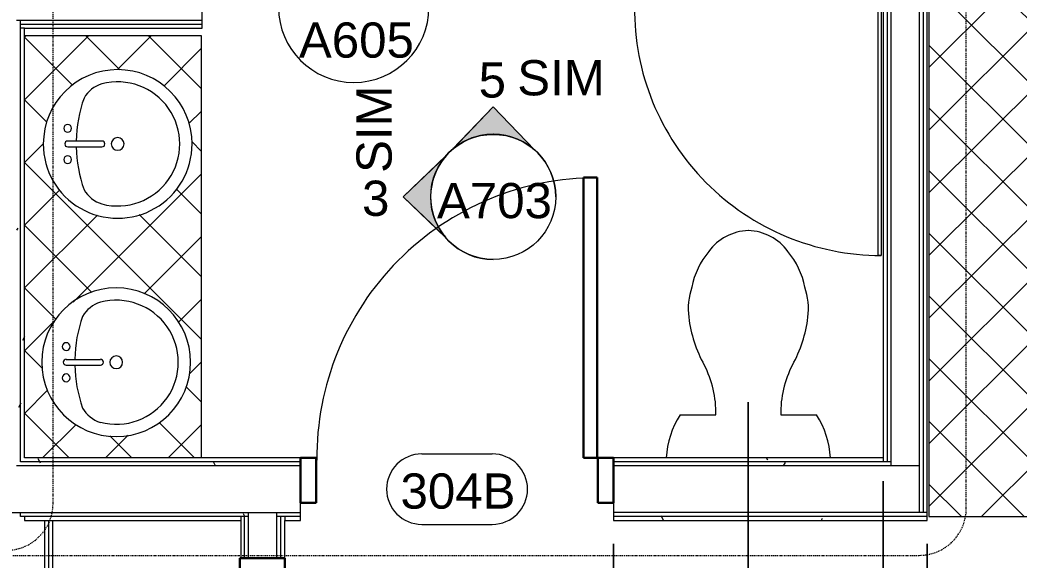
# Model space of a CAD drawing. Header units: inches. Extents: x -1176 to 1474, y -2632 to 978.
# Drawn here: x 807.9 to 935.5, y 454.2 to 523.2 of the extents above; entities that cross this region are included whole.
import ezdxf

# ---------------------------------------------------------------- set-up
doc = ezdxf.new("R2010")
doc.units = ezdxf.units.IN
doc.header["$MEASUREMENT"] = 0
doc.linetypes.add('Dash Dot 3_16_', pattern=[0.3125, 0.1875, -0.0625, 0, -0.0625])
for name, color, linetype, lineweight in [('A-ANNO-DIMS', 211, 'Continuous', 9), ('A-ANNO-DIMS-48', 211, 'Continuous', 9), ('A-ANNO-SYMB', 150, 'Continuous', 9), ('A-DOOR', 31, 'Continuous', 18), ('A-DOOR-FRAM', 31, 'Continuous', 30), ('A-DOOR-IDEN', 31, 'Continuous', 9), ('A-WALL', 113, 'Continuous', 18), ('A-WALL-PATT', 111, 'Continuous', 18), ('G-ANNO-SYMB', 111, 'Continuous', 9), ('I-WALL', 2, 'Continuous', 18), ('P-SANR-FIXT', 6, 'Continuous', 9), ('Q-CASE', 31, 'Continuous', 9)]:
    doc.layers.add(name, color=color, linetype=linetype, lineweight=lineweight)
doc.styles.add('Arial', font='arial.ttf', dxfattribs={"height": 4.5})
doc.styles.add('Swis721 Lt BT', font='swissl.ttf', dxfattribs={"height": 4.5})
doc.dimstyles.new('OTJ_-_3_32__Linear__1_2__Tolerance', dxfattribs={"dimscale": 12, "dimtxt": 4.748918, "dimasz": 0.1875, "dimexe": 0.375, "dimexo": 0.25, "dimgap": 0.25, "dimtad": 1, "dimdec": 1, "dimrnd": 0.5, "dimzin": 3, "dimdsep": 46, "dimlunit": 4, "dimtxsty": 'Swis721 Lt BT', "dimblk1": 'OBLIQUE', "dimblk2": 'OBLIQUE', "dimsah": 1, "dimcen": 0.09, "dimdle": 0.375, "dimazin": 0, "dimtfac": 1, "dimtdec": 4, "dimtix": 1, "dimtmove": 0, "dimatfit": 3, "dimfxl": 1, "dimtvp": 1, "dimfrac": 2, "dimtolj": 1, "dimtzin": 0, "dimarcsym": 2})
pattern_1 = [(0, (0, 0), (15.36, 3.84), [0.634, -10.886, 0.634, -10.886, -61.44]), (0, (0, 0), (15.36, 3.84), [-23.04, 0.634, -22.406, 0.634, -10.886, -26.88]), (0, (0, 0), (15.36, 3.84), [-57.6, 0.634, -7.046, 0.634, -18.566]), (120, (5.76, 1.92), (-11.005538, 11.38215), [0.634, -10.886, 0.634, -10.886, -61.44]), (120, (5.76, 1.92), (-11.005538, 11.38215), [-23.04, 0.634, -22.406, 0.634, -10.886, -26.88]), (120, (5.76, 1.92), (-11.005538, 11.38215), [-57.6, 0.634, -7.046, 0.634, -18.566]), (240, (7.68, 9.6), (-4.354462, -15.22215), [0.634, -10.886, 0.634, -10.886, -61.44]), (240, (7.68, 9.6), (-4.354462, -15.22215), [-23.04, 0.634, -22.406, 0.634, -10.886, -26.88]), (240, (7.68, 9.6), (-4.354462, -15.22215), [-57.6, 0.634, -7.046, 0.634, -18.566])]

# ---------------------------------------------------------------- blocks, each defined once
blk = doc.blocks.new('Single Flush - D2 3_ X 8_-8439575-3rd Floor Construction')
at = {"layer": 'A-DOOR', "lineweight": 30}
for p, q in [((16.15625, 39.8125), (16.15625, 4)), ((17.90625, 39.8125), (16.15625, 39.8125)), ((17.90625, 4), (17.90625, 39.8125)), ((16.15625, 4), (17.90625, 4))]:
    blk.add_line(p, q, dxfattribs=at)
at = {"layer": 'A-DOOR', "lineweight": 9}
blk.add_arc((17.90625, 4), 35.8125, 90, 180.5, dxfattribs=at)
at = {"layer": 'A-DOOR-FRAM'}
for p, q in [((-20, -1.75), (-20, 4)), ((-20, 4), (-18, 4)), ((-18, -1.75), (-18, 4)), ((18.000004, -1.75), (18.000004, 4)), ((18.000004, 4), (20.000004, 4)), ((20.000004, -1.75), (20.000004, 4)), ((-20, -1.75), (-18, -1.75)), ((18.000004, -1.75), (20.000004, -1.75))]:
    blk.add_line(p, q, dxfattribs=at)
blk = doc.blocks.new('Single Flush - D2 3_ X 8_-8252907-3rd Floor Construction')
at = {"layer": 'A-DOOR', "lineweight": 30}
for p, q in [((-8.65, -26.9), (16.67, -1.58)), ((16.67, -1.58), (17.91, -2.81)), ((17.91, -2.81), (-7.42, -28.14)), ((-7.42, -28.14), (-8.65, -26.9))]:
    blk.add_line(p, q, dxfattribs=at)
at = {"layer": 'A-DOOR', "lineweight": 9}
blk.add_arc((17.91, -2.81), 35.81, 179.5, 225, dxfattribs=at)
at = {"layer": 'A-DOOR-FRAM'}
for p, q in [((-20, 2.94), (-20, -2.81)), ((-20, 2.94), (-18, 2.94)), ((-18, 2.94), (-18, -2.81)), ((18, 2.94), (18, -2.81)), ((18, 2.94), (20, 2.94)), ((20, 2.94), (20, -2.81)), ((-20, -2.81), (-18, -2.81)), ((18, -2.81), (20, -2.81))]:
    blk.add_line(p, q, dxfattribs=at)
blk = doc.blocks.new('P-Toilet-Floor-3D - Floor Mount-7330915-3rd Floor Construction')
at = {"layer": 'P-SANR-FIXT'}
for p, q in [((-8.7, 8.31), (-4.13, 8.31)), ((4.13, 8.31), (8.7, 8.31))]:
    blk.add_line(p, q, dxfattribs=at)
for centre, radius, start, end in [((0.18, 25.42), 6.45, 91.5969, 144.1622), ((-0.18, 25.42), 6.45, 35.8378, 88.4031), ((2.68, 22.72), 10.08, 140.0681, 169.0843), ((-2.68, 22.72), 10.08, 10.9157, 39.9319), ((0.88, 21.86), 8.56, 161.1064, 187.2133), ((-0.88, 21.86), 8.56, 352.7867, 18.8936), ((9.41, 22.94), 17.16, 187.2133, 208.7603), ((-9.41, 22.94), 17.16, 331.2397, 352.7867), ((-17.85, 8.46), 13.72, 359.3911, 27.0003), ((17.85, 8.46), 13.72, 152.9997, 180.6089), ((0.69, 2.25), 11.19, 147.1473, 177.0796), ((-0.69, 2.25), 11.19, 2.9204, 32.8527)]:
    blk.add_arc(centre, radius, start, end, dxfattribs=at)
blk = doc.blocks.new('Desk59 - Desk-7130532-3rd Floor Construction')
at = {"layer": 'Q-CASE'}
h = blk.add_hatch(dxfattribs=at)
h.set_pattern_fill('FP_12', color=256, style=0, pattern_type=2)
h.set_pattern_definition([(315, (1804.648, 1402.32), (4.006467, 4.006467), []), (45, (1804.648, 1402.32), (-4.006467, 4.006467), [])])
h.paths.add_polyline_path([(2264.41, 448.5), (2370.76, 448.5), (2370.76, 478.31), (2264.41, 478.31)], flags=0)
for p, q in [((2370.76, 478.31), (2264.41, 478.31)), ((2264.41, 478.31), (2264.41, 448.5)), ((2370.76, 448.5), (2370.76, 478.31)), ((2264.41, 448.5), (2370.76, 448.5))]:
    blk.add_line(p, q, dxfattribs=at)
blk = doc.blocks.new('Vanity Counter Top w Round Sink Hole - 24_ Depth-7683069-3rd Floor Construction')
at = {"layer": 'Q-CASE'}
h = blk.add_hatch(dxfattribs=at)
h.set_pattern_fill('FP_23', color=256, style=0, pattern_type=2)
h.set_pattern_definition([(315, (-516.647, 806.111), (4.006467, 4.006467), []), (45, (-516.647, 806.111), (-4.006467, 4.006467), [])])
h.paths.add_polyline_path([(-49.39, -2.38), (-49.39, -25), (4.55, -25), (4.55, -2.38), (-29.38, -2.38)], flags=0)
h.paths.add_polyline_path([(-46.67, -14.1), (-46.43, -11.98), (-45.73, -9.98), (-44.6, -8.18), (-43.09, -6.67), (-41.29, -5.54), (-39.28, -4.84), (-37.17, -4.6), (-35.05, -4.84), (-33.05, -5.54), (-31.25, -6.67), (-29.74, -8.18), (-28.61, -9.98), (-27.91, -11.98), (-27.67, -14.1), (-27.91, -16.21), (-28.61, -18.22), (-29.74, -20.02), (-31.25, -21.53), (-33.05, -22.66), (-35.05, -23.36), (-37.17, -23.6), (-39.28, -23.36), (-41.29, -22.66), (-43.09, -21.53), (-44.6, -20.02), (-45.73, -18.22), (-46.43, -16.21)], flags=0)
h.paths.add_polyline_path([(-18.76, -14.29), (-18.52, -12.18), (-17.82, -10.17), (-16.69, -8.37), (-15.19, -6.86), (-13.38, -5.73), (-11.38, -5.03), (-9.26, -4.79), (-7.15, -5.03), (-5.14, -5.73), (-3.34, -6.86), (-1.83, -8.37), (-0.7, -10.17), (0, -12.18), (0.24, -14.29), (0, -16.4), (-0.7, -18.41), (-1.83, -20.21), (-3.34, -21.72), (-5.14, -22.85), (-7.15, -23.55), (-9.26, -23.79), (-11.38, -23.55), (-13.38, -22.85), (-15.19, -21.72), (-16.69, -20.21), (-17.82, -18.41), (-18.52, -16.4)], flags=0)
for p, q in [((4.55, -25), (4.55, -2.38)), ((-49.39, -25), (4.55, -25))]:
    blk.add_line(p, q, dxfattribs=at)
blk = doc.blocks.new('Sink Vanity-Round - 19_ x 19_-4918671-3rd Floor Construction')
at = {"layer": 'P-SANR-FIXT'}
for p, q in [((3.43, 9.73), (3.43, 5.36)), ((4.18, 9.73), (4.18, 5.36))]:
    blk.add_line(p, q, dxfattribs=at)
for centre, radius, start, end in [((3.81, 3.35), 9.5, 90, 270), ((3.81, 3.35), 9.5, 270, 90), ((1.81, 9.73), 0.5, 360, 180), ((5.81, 9.73), 0.5, 0, 180), ((1.81, 9.73), 0.5, 180, 360), ((3.81, 9.73), 0.375, 360, 180), ((5.81, 9.73), 0.5, 180, 360), ((3.81, -9.17), 17.81, 91.2067, 109.2086), ((3.81, -9.17), 17.81, 70.7914, 88.7933), ((0.05, 4.11), 4.12, 120.7927, 162.1904), ((7.56, 4.11), 4.12, 17.8096, 59.2073), ((3.81, 3.35), 7.93, 165.3071, 14.6929), ((3.81, 5.36), 0.375, 180, 360), ((3.81, 3.35), 0.812, 360, 180), ((3.81, 3.35), 0.813, 180, 360)]:
    blk.add_arc(centre, radius, start, end, dxfattribs=at)
blk = doc.blocks.new('Sink Vanity-Round - 19_ x 19_-V8-3rd Floor Construction')
at = {"layer": 'P-SANR-FIXT'}
for p, q in [((3.43, -9.73), (3.43, -5.36)), ((4.18, -9.73), (4.18, -5.36))]:
    blk.add_line(p, q, dxfattribs=at)
for centre, radius, start, end in [((3.81, -3.35), 9.5, 90, 270), ((3.81, -3.35), 9.5, 270, 90), ((3.81, -3.35), 7.93, 345.3071, 194.6929), ((3.81, -3.35), 0.812, 0, 180), ((3.81, -3.35), 0.812, 180, 0), ((3.81, -5.36), 0.375, 0, 180), ((0.05, -4.11), 4.12, 197.8096, 239.2073), ((7.56, -4.11), 4.12, 300.7927, 342.1904), ((3.81, 9.17), 17.81, 250.7914, 268.7933), ((3.81, 9.17), 17.81, 271.2067, 289.2086), ((1.81, -9.73), 0.5, 0, 180), ((1.81, -9.73), 0.5, 180, 0), ((3.81, -9.73), 0.375, 180, 0), ((5.81, -9.73), 0.5, 0, 180), ((5.81, -9.73), 0.5, 180, 0)]:
    blk.add_arc(centre, radius, start, end, dxfattribs=at)
blk = doc.blocks.new('CW-Single Glass Door - Type 1-7840970-3rd Floor Construction')
at = {"layer": 'A-DOOR'}
for p, q in [((-15.75, 31.875), (-15.375, 31.875)), ((-15.75, 0.375), (-15.75, 31.875)), ((-15.375, 31.875), (-15.375, 0.375)), ((-15.375, 0.375), (-15.75, 0.375))]:
    blk.add_line(p, q, dxfattribs=at)
at = {"layer": 'A-DOOR', "lineweight": 9}
blk.add_arc((-15.75, 0.375), 31.5, 359.5, 90, dxfattribs=at)
blk = doc.blocks.new('Door Tag - Door Tag-41184-3rd Floor Construction')
at = {"layer": 'A-DOOR-IDEN'}
for p, q in [((-0.09375, 0.09375), (0.09375, 0.09375)), ((-0.09375, -0.09375), (0.09375, -0.09375))]:
    blk.add_line(p, q, dxfattribs=at)
for centre, start, end in [((-0.09375, 0), 90, 270), ((0.09375, 0), 270, 90)]:
    blk.add_arc(centre, 0.09375, start, end, dxfattribs=at)
blk = doc.blocks.new('Elevation - Filled Arrow 2-347888-3rd Floor Construction')
at = {"layer": 'G-ANNO-SYMB'}
blk.add_circle((0, 0), 0.1664, dxfattribs=at)
blk = doc.blocks.new('Elevation - Filled Arrow-151867-3rd Floor Construction')
at = {"layer": 'G-ANNO-SYMB'}
h = blk.add_hatch(color=256, dxfattribs=at)
edge = h.paths.add_edge_path(flags=0)
edge.add_line((0, 0.2393), (0.1103, 0.1247))
edge.add_arc((-0.0002, -0.0002), 0.1667, 48.498, 130.5571)
edge.add_line((-0.1085, 0.1265), (0, 0.2393))
for p, q in [((0, 0.2393), (-0.1085, 0.1265)), ((-0.1084, 0.1266), (0, 0.2393)), ((0, 0.2393), (-0.1084, 0.1266)), ((0, 0.2393), (0.11, 0.1249)), ((0.1103, 0.1247), (0, 0.2393))]:
    blk.add_line(p, q, dxfattribs=at)
blk.add_arc((-0.0002, -0.0002), 0.1667, 48.498, 130.5571, dxfattribs=at)
blk.add_ellipse((-0.0002, -0.0001), major_axis=(-0.1667, 0), ratio=0.999376, start_param=3.141593, end_param=6.283185, dxfattribs=at)
blk = doc.blocks.new('DIMBLOCK54-3rd Floor Construction')
at = {"layer": 'A-ANNO-DIMS-48'}
for p, q in [((923.77, 456.26), (923.77, 385.62)), ((923.77, 390.12), (923.77, 456.26)), ((841.74, 407.67), (841.74, 385.62)), ((841.74, 390.12), (841.74, 407.67)), ((837.24, 390.12), (928.27, 390.12))]:
    blk.add_line(p, q, dxfattribs=at)
at = {"layer": 'A-ANNO-DIMS-48', "lineweight": 50}
for p, q in [((841.74, 390.12), (842.86, 391.24)), ((923.77, 390.12), (924.9, 391.24)), ((841.74, 390.12), (840.61, 388.99)), ((923.77, 390.12), (922.65, 388.99))]:
    blk.add_line(p, q, dxfattribs=at)
at = {"layer": 'A-ANNO-DIMS-48', "color": 0, "insert": (873.82, 399.13), "char_height": 4.5, "width": 21.438, "attachment_point": 1, "line_spacing_factor": 1.005062, "style": 'Swis721 Lt BT'}
blk.add_mtext('6\' - 10"', dxfattribs=at)
blk = doc.blocks.new('_Oblique')
at = {"color": 0, "linetype": 'ByBlock', "lineweight": -2}
blk.add_line((-0.5, -0.5), (0.5, 0.5), dxfattribs=at)
blk = doc.blocks.new('Floor Plan - Callout Head-3511279-3rd Floor Construction')
at = {"layer": 'A-ANNO-SYMB'}
blk.add_line((-0.2, 0), (0.2, 0), dxfattribs=at)
for start, end in [(360, 180), (180, 360)]:
    blk.add_arc((0, 0), 0.2, start, end, dxfattribs=at)
blk = doc.blocks.new('DIMBLOCK56-3rd Floor Construction')
at = {"layer": 'A-ANNO-DIMS-48'}
for p, q in [((900.94, 474.38), (900.94, 438.46)), ((900.94, 442.96), (900.94, 474.38)), ((883.74, 456.26), (883.74, 438.46)), ((883.74, 442.96), (883.74, 456.26)), ((879.24, 442.96), (900.94, 442.96))]:
    blk.add_line(p, q, dxfattribs=at)
at = {"layer": 'A-ANNO-DIMS-48', "lineweight": 50}
for p, q in [((883.74, 442.96), (884.86, 444.08)), ((900.94, 442.96), (902.07, 444.08)), ((883.74, 442.96), (882.61, 441.83)), ((900.94, 442.96), (899.82, 441.83))]:
    blk.add_line(p, q, dxfattribs=at)
at = {"layer": 'A-ANNO-DIMS-48', "color": 0, "insert": (888.08, 451.97), "char_height": 4.5, "width": 10.2215, "attachment_point": 1, "line_spacing_factor": 1.005062, "style": 'Swis721 Lt BT'}
blk.add_mtext('EQ', dxfattribs=at)
blk = doc.blocks.new('DIMBLOCK57-3rd Floor Construction')
at = {"layer": 'A-ANNO-DIMS-48'}
for p, q in [((900.94, 474.38), (900.94, 438.46)), ((900.94, 442.96), (900.94, 474.38)), ((918.15, 464.26), (918.15, 438.46)), ((918.15, 442.96), (918.15, 464.26)), ((900.94, 442.96), (922.65, 442.96))]:
    blk.add_line(p, q, dxfattribs=at)
at = {"layer": 'A-ANNO-DIMS-48', "lineweight": 50}
for p, q in [((900.94, 442.96), (902.07, 444.08)), ((918.15, 442.96), (919.27, 444.08)), ((900.94, 442.96), (899.82, 441.83)), ((918.15, 442.96), (917.02, 441.83))]:
    blk.add_line(p, q, dxfattribs=at)
at = {"layer": 'A-ANNO-DIMS-48', "color": 0, "insert": (905.29, 451.97), "char_height": 4.5, "width": 10.2215, "attachment_point": 1, "line_spacing_factor": 1.005062, "style": 'Swis721 Lt BT'}
blk.add_mtext('EQ', dxfattribs=at)

msp = doc.modelspace()

# ---------------------------------------------------------------- hatches: boundary and pattern name
at = {"layer": 'A-WALL-PATT', "lineweight": 9}
h = msp.add_hatch(dxfattribs=at)
h.set_pattern_fill('FP_1', color=256, style=0, pattern_type=2)
h.set_pattern_definition(pattern_1)
h.paths.add_polyline_path([(807.49, 466.26), (807.99, 466.26), (807.99, 523.2), (807.49, 523.2), (807.49, 487.27)], flags=0)
h.paths.add_polyline_path([(807.99, 526.82), (807.99, 567.01), (807.49, 567.01), (807.49, 526.82)], flags=0)
h = msp.add_hatch(dxfattribs=at)
h.set_pattern_fill('FP_1', color=256, style=0, pattern_type=2)
h.set_pattern_definition(pattern_1)
h.paths.add_polyline_path([(808.49, 466.76), (808.49, 522.2), (807.99, 522.2), (807.99, 466.76)], flags=0)
h.paths.add_polyline_path([(807.99, 527.82), (808.49, 527.82), (808.49, 567.01), (807.99, 567.01), (807.99, 533.33)], flags=0)
h = msp.add_hatch(dxfattribs=at)
h.set_pattern_fill('FP_1', color=256, style=0, pattern_type=2)
h.set_pattern_definition(pattern_1)
h.paths.add_polyline_path([(808.71, 466.76), (843.74, 466.76), (843.74, 467.26), (808.49, 467.26), (808.49, 466.76)], flags=0)
h.paths.add_polyline_path([(918.15, 466.76), (918.15, 467.26), (883.74, 467.26), (883.74, 466.76)], flags=0)
h = msp.add_hatch(dxfattribs=at)
h.set_pattern_fill('FP_1', color=256, style=0, pattern_type=2)
h.set_pattern_definition(pattern_1)
h.paths.add_polyline_path([(919.15, 466.26), (919.15, 466.76), (883.74, 466.76), (883.74, 466.26)], flags=0)
h.paths.add_polyline_path([(808.71, 466.26), (843.74, 466.26), (843.74, 466.76), (807.99, 466.76), (807.99, 466.26), (808.49, 466.26)], flags=0)
h = msp.add_hatch(dxfattribs=at)
h.set_pattern_fill('FP_1', color=256, style=0, pattern_type=2)
h.set_pattern_definition(pattern_1)
h.paths.add_polyline_path([(807.99, 459.76), (837.11, 459.76), (837.11, 460.26), (807.99, 460.26)], flags=0)
h.paths.add_polyline_path([(923.77, 459.76), (923.77, 460.26), (883.74, 460.26), (883.74, 459.76)], flags=0)
h.paths.add_polyline_path([(843.74, 459.76), (843.74, 460.26), (840.74, 460.26), (840.74, 459.76), (841.74, 459.76)], flags=0)
h = msp.add_hatch(dxfattribs=at)
h.set_pattern_fill('FP_1', color=256, style=0, pattern_type=2)
h.set_pattern_definition(pattern_1)
h.paths.add_polyline_path([(811.11, 459.26), (836.11, 459.26), (836.11, 459.76), (808.49, 459.76), (808.49, 459.26), (808.71, 459.26)], flags=0)
h.paths.add_polyline_path([(923.77, 459.26), (923.77, 459.76), (883.74, 459.76), (883.74, 459.26)], flags=0)
h.paths.add_polyline_path([(841.74, 459.26), (843.74, 459.26), (843.74, 459.76), (841.74, 459.76)], flags=0)

# ---------------------------------------------------------------- linework, layer by layer
at = {"layer": 'A-ANNO-SYMB', "linetype": 'Dash Dot 3_16_'}
for p, q in [((812.15, 461.44), (812.15, 588.24)), ((928.77, 460.8), (928.77, 587.61)), ((801.67, 454.8), (922.77, 454.8))]:
    msp.add_line(p, q, dxfattribs=at)
for centre in [(806.15, 461.44), (922.77, 460.8)]:
    msp.add_arc(centre, 6, 270, 0, dxfattribs=at)
at = {"layer": 'A-WALL'}
for p, q in [((922.77, 567.01), (922.77, 460.26)), ((923.27, 567.01), (923.27, 460.26)), ((919.15, 558.89), (919.15, 466.26)), ((918.65, 558.39), (918.65, 466.76)), ((807.49, 523.2), (831.21, 523.2)), ((807.99, 466.76), (807.99, 523.2)), ((807.99, 522.7), (831.21, 522.7)), ((808.49, 522.2), (807.99, 522.2)), ((918.15, 467.26), (918.15, 466.76)), ((843.74, 466.26), (807.49, 466.26)), ((843.74, 466.76), (807.99, 466.76)), ((919.15, 466.76), (883.74, 466.76)), ((922.77, 466.26), (883.74, 466.26)), ((781.49, 460.26), (843.74, 460.26)), ((807.99, 459.76), (807.99, 460.26)), ((837.11, 459.76), (807.99, 459.76)), ((808.49, 459.76), (808.49, 459.26)), ((836.11, 459.76), (836.11, 459.26)), ((836.61, 454.45), (836.61, 459.76)), ((837.11, 454.45), (837.11, 460.26)), ((840.74, 454.45), (840.74, 460.26)), ((843.74, 459.76), (840.74, 459.76)), ((841.24, 454.45), (841.24, 459.76)), ((841.74, 459.76), (841.74, 459.26)), ((923.77, 460.26), (883.74, 460.26)), ((923.77, 459.76), (883.74, 459.76)), ((808.49, 459.26), (812.11, 459.26)), ((811.11, 409.67), (811.11, 459.26)), ((811.61, 410.17), (811.61, 459.26))]:
    msp.add_line(p, q, dxfattribs=at)
at = {"layer": 'I-WALL'}
for p, q in [((923.77, 459.26), (923.77, 567.01)), ((918.15, 557.89), (918.15, 467.26)), ((831.21, 522.2), (831.21, 527.82)), ((808.49, 467.26), (808.49, 522.2)), ((808.49, 522.2), (831.21, 522.2)), ((843.74, 467.26), (808.49, 467.26)), ((843.74, 459.26), (843.74, 467.26)), ((918.15, 467.26), (883.74, 467.26)), ((883.74, 467.26), (883.74, 459.26)), ((812.11, 459.26), (836.11, 459.26)), ((812.11, 410.67), (812.11, 459.26)), ((836.11, 459.26), (836.11, 454.45)), ((841.74, 459.26), (843.74, 459.26)), ((841.74, 454.45), (841.74, 459.26)), ((883.74, 459.26), (923.77, 459.26)), ((836.11, 454.45), (841.74, 454.45))]:
    msp.add_line(p, q, dxfattribs=at)

# ---------------------------------------------------------------- block references
at = {"layer": 'A-ANNO-SYMB', "xscale": 47.99999999999997, "yscale": 47.99999999999997, "zscale": 47.99999999999997}
msp.add_blockref('Floor Plan - Callout Head-3511279-3rd Floor Construction', (850.55, 524.84), dxfattribs=at)
at = {"layer": 'A-DOOR'}
for name, p, rotation in [('CW-Single Glass Door - Type 1-7840970-3rd Floor Construction', (902.15, 525.01), 180), ('Single Flush - D2 3_ X 8_-8252907-3rd Floor Construction', (838.92, 434.45), 90)]:
    msp.add_blockref(name, p, dxfattribs=dict(at, rotation=rotation))
msp.add_blockref('Single Flush - D2 3_ X 8_-8439575-3rd Floor Construction', (863.74, 463.26), dxfattribs=at)
at = {"layer": 'A-DOOR-IDEN', "xscale": 47.99999999999997, "yscale": 47.99999999999997, "zscale": 47.99999999999997}
msp.add_blockref('Door Tag - Door Tag-41184-3rd Floor Construction', (863.74, 463.26), dxfattribs=at)
at = {"layer": 'G-ANNO-SYMB', "xscale": 47.99999999999997, "yscale": 47.99999999999997, "zscale": 47.99999999999997}
for name in ['Elevation - Filled Arrow-151867-3rd Floor Construction', 'Elevation - Filled Arrow 2-347888-3rd Floor Construction']:
    msp.add_blockref(name, (868.36, 500.62), dxfattribs=at)
at = {"layer": 'G-ANNO-SYMB', "xscale": 47.99999999999997, "yscale": 47.99999999999997, "zscale": 47.99999999999997, "rotation": 89.99999999999947}
msp.add_blockref('Elevation - Filled Arrow-151867-3rd Floor Construction', (868.36, 500.62), dxfattribs=at)
at = {"layer": 'P-SANR-FIXT'}
for name, p, rotation in [('Sink Vanity-Round - 19_ x 19_-V8-3rd Floor Construction', (823.75, 511.19), 270.0000000000002), ('Sink Vanity-Round - 19_ x 19_-4918671-3rd Floor Construction', (823.56, 475.67), 90.00000000000006)]:
    msp.add_blockref(name, p, dxfattribs=dict(at, rotation=rotation))
msp.add_blockref('P-Toilet-Floor-3D - Floor Mount-7330915-3rd Floor Construction', (900.94, 464.44), dxfattribs=at)
at = {"layer": 'Q-CASE'}
for name, p, rotation in [('Desk59 - Desk-7130532-3rd Floor Construction', (1402.32, -1804.65), 89.9999999999999), ('Vanity Counter Top w Round Sink Hole - 24_ Depth-7683069-3rd Floor Construction', (806.11, 516.65), 90.00000000000006)]:
    msp.add_blockref(name, p, dxfattribs=dict(at, rotation=rotation))

# ---------------------------------------------------------------- texts
at = {"layer": 'A-ANNO-SYMB', "insert": (843.55, 522.91), "char_height": 4.5, "width": 16.968, "attachment_point": 1, "style": 'Swis721 Lt BT'}
msp.add_mtext('A605', dxfattribs=at)
at = {"layer": 'A-DOOR-IDEN', "insert": (856.52, 465.27), "char_height": 4.5, "width": 17.271, "attachment_point": 1, "style": 'Swis721 Lt BT'}
msp.add_mtext('304B', dxfattribs=at)
at = {"layer": 'G-ANNO-SYMB', "char_height": 4.5, "attachment_point": 1}
for s, insert, width, style in [('SIM', (871.43, 518.09), 12.8775, 'Swis721 Lt BT'), ('5', (866.5, 517.81), 4.0905, 'Swis721 Lt BT'), ('3', (851.61, 502.69), 4.0905, 'Swis721 Lt BT'), ('A703', (861.18, 502.39), 17.877, 'Arial')]:
    msp.add_mtext(s, dxfattribs=dict(at, insert=insert, width=width, style=style))
at = {"layer": 'G-ANNO-SYMB', "insert": (850.89, 503.68), "char_height": 4.5, "width": 12.8775, "attachment_point": 1, "rotation": 90, "style": 'Swis721 Lt BT'}
msp.add_mtext('SIM', dxfattribs=at)

# ---------------------------------------------------------------- dimensions: what is measured, and where the dimension line sits
at = {"layer": 'A-ANNO-DIMS'}
for base, p1, p2, override, picture, middle in [((900.94, 442.96), (883.74, 459.26), (900.94, 477.38), {"dimpost": '<>', "dimfxl": 24.991634}, 'DIMBLOCK56-3rd Floor Construction', (892.34, 448.43)), ((918.15, 442.96), (900.94, 477.38), (918.15, 467.26), {"dimpost": '<>', "dimfxl": 19.964512}, 'DIMBLOCK57-3rd Floor Construction', (909.55, 448.43))]:
    dim = msp.add_linear_dim(base=base, p1=p1, p2=p2, text='EQ', dimstyle='OTJ_-_3_32__Linear__1_2__Tolerance', override=override, dxfattribs=at)
    dim.commit()
    dim.dimension.update_dxf_attribs({"geometry": picture, "text_midpoint": middle})
dim = msp.add_linear_dim(base=(923.77, 390.12), p1=(841.74, 410.67), p2=(923.77, 459.26), dimstyle='OTJ_-_3_32__Linear__1_2__Tolerance', override={"dimpost": '<>', "dimfxl": 95.345691}, dxfattribs=at)
dim.commit()
dim.dimension.update_dxf_attribs({"geometry": 'DIMBLOCK54-3rd Floor Construction', "text_midpoint": (882.76, 395.43)})

doc.saveas('drawing.dxf')
